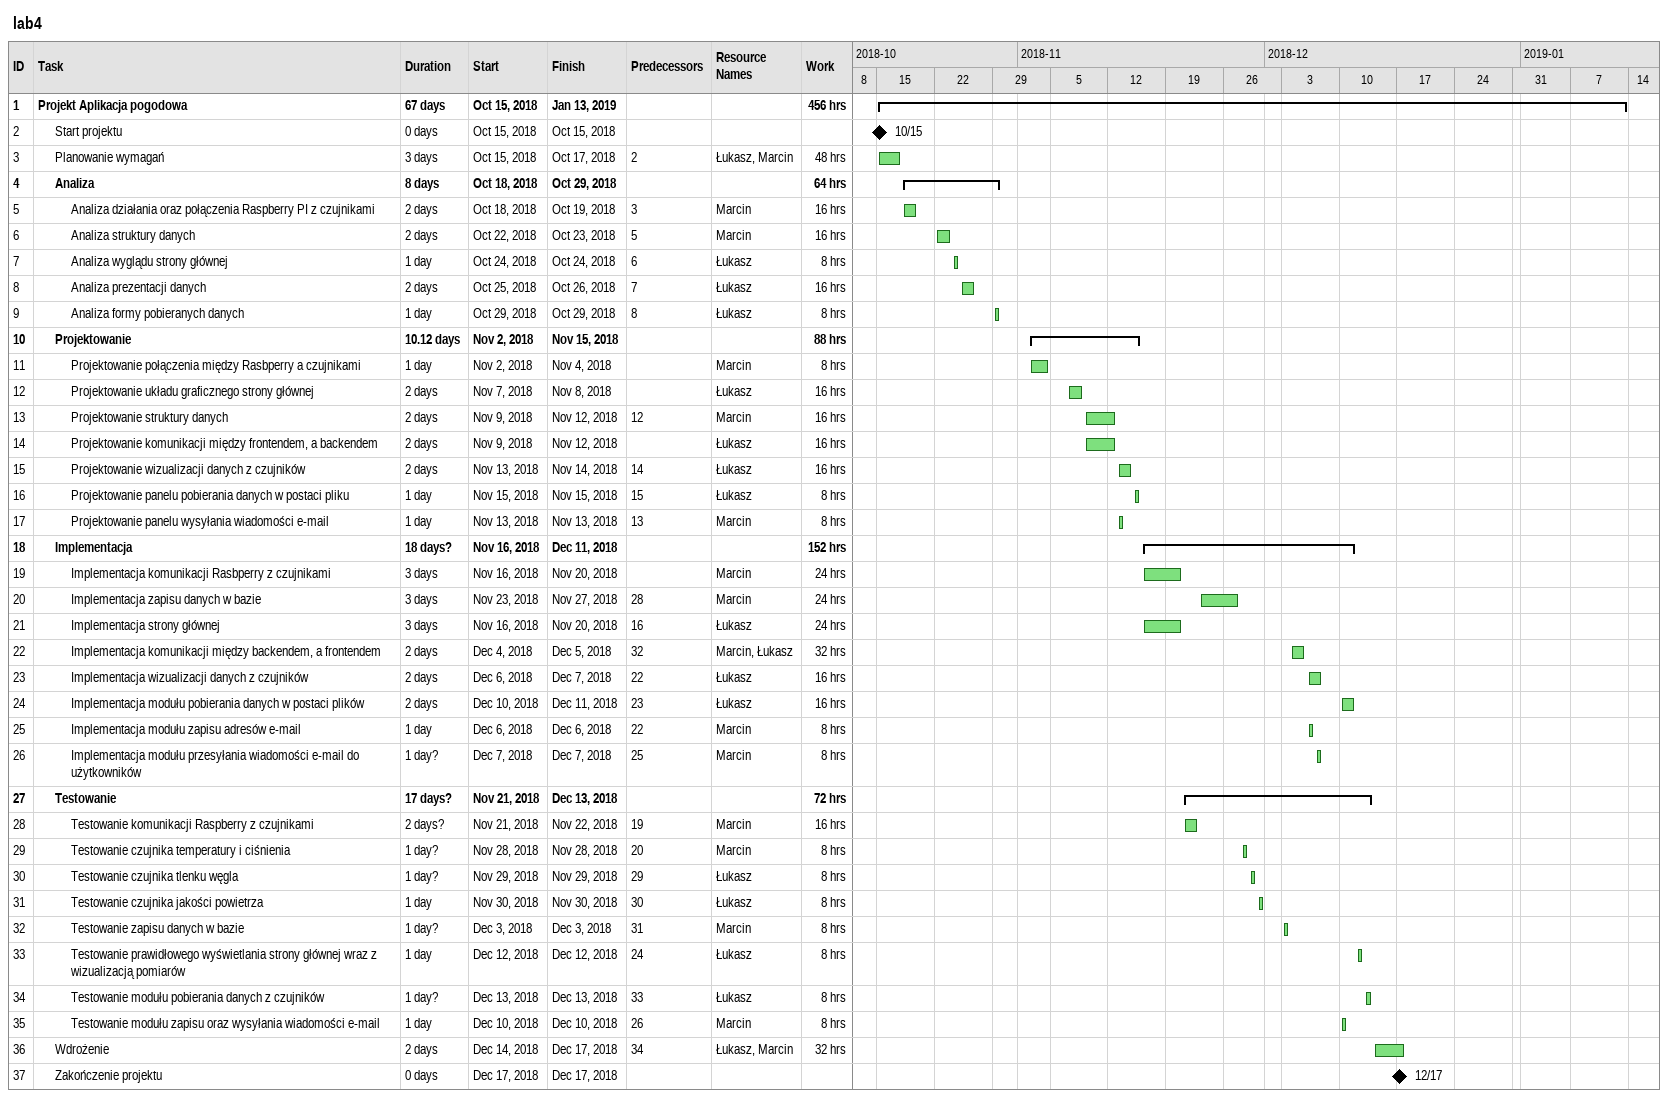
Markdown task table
lab4

| ID | Level | Task | Duration | Start | Finish | Predecessors | Resources | Work (h) |
|---|---|---|---|---|---|---|---|---|
| 1 | 1 | **Projekt Aplikacja pogodowa** | 67d | 2018-10-15 | 2019-01-13 |  |  | 456 |
| 2 | 2 | Start projektu | 0d | 2018-10-15 | 2018-10-15 |  |  |  |
| 3 | 2 | Planowanie wymagań | 3d | 2018-10-15 | 2018-10-17 | 2 | Łukasz, Marcin | 48 |
| 4 | 2 | **Analiza** | 8d | 2018-10-18 | 2018-10-29 |  |  | 64 |
| 5 | 3 | Analiza działania oraz połączenia Raspberry PI z czujnikami | 2d | 2018-10-18 | 2018-10-19 | 3 | Marcin | 16 |
| 6 | 3 | Analiza struktury danych | 2d | 2018-10-22 | 2018-10-23 | 5 | Marcin | 16 |
| 7 | 3 | Analiza wyglądu strony głównej | 1d | 2018-10-24 | 2018-10-24 | 6 | Łukasz | 8 |
| 8 | 3 | Analiza prezentacji danych | 2d | 2018-10-25 | 2018-10-26 | 7 | Łukasz | 16 |
| 9 | 3 | Analiza formy pobieranych danych | 1d | 2018-10-29 | 2018-10-29 | 8 | Łukasz | 8 |
| 10 | 2 | **Projektowanie** | 10.12d | 2018-11-02 | 2018-11-15 |  |  | 88 |
| 11 | 3 | Projektowanie połączenia między Rasbperry a czujnikami | 1d | 2018-11-02 | 2018-11-04 |  | Marcin | 8 |
| 12 | 3 | Projektowanie układu graficznego strony głównej | 2d | 2018-11-07 | 2018-11-08 |  | Łukasz | 16 |
| 13 | 3 | Projektowanie struktury danych | 2d | 2018-11-09 | 2018-11-12 | 12 | Marcin | 16 |
| 14 | 3 | Projektowanie komunikacji między frontendem, a backendem | 2d | 2018-11-09 | 2018-11-12 |  | Łukasz | 16 |
| 15 | 3 | Projektowanie wizualizacji danych z czujników | 2d | 2018-11-13 | 2018-11-14 | 14 | Łukasz | 16 |
| 16 | 3 | Projektowanie panelu pobierania danych w postaci pliku | 1d | 2018-11-15 | 2018-11-15 | 15 | Łukasz | 8 |
| 17 | 3 | Projektowanie panelu wysyłania wiadomości e-mail | 1d | 2018-11-13 | 2018-11-13 | 13 | Marcin | 8 |
| 18 | 2 | **Implementacja** | 18d? | 2018-11-16 | 2018-12-11 |  |  | 152 |
| 19 | 3 | Implementacja komunikacji Rasbperry z czujnikami | 3d | 2018-11-16 | 2018-11-20 |  | Marcin | 24 |
| 20 | 3 | Implementacja zapisu danych w bazie | 3d | 2018-11-23 | 2018-11-27 | 28 | Marcin | 24 |
| 21 | 3 | Implementacja strony głównej | 3d | 2018-11-16 | 2018-11-20 | 16 | Łukasz | 24 |
| 22 | 3 | Implementacja komunikacji między backendem, a frontendem | 2d | 2018-12-04 | 2018-12-05 | 32 | Marcin, Łukasz | 32 |
| 23 | 3 | Implementacja wizualizacji danych z czujników | 2d | 2018-12-06 | 2018-12-07 | 22 | Łukasz | 16 |
| 24 | 3 | Implementacja modułu pobierania danych w postaci plików | 2d | 2018-12-10 | 2018-12-11 | 23 | Łukasz | 16 |
| 25 | 3 | Implementacja modułu zapisu adresów e-mail | 1d | 2018-12-06 | 2018-12-06 | 22 | Marcin | 8 |
| 26 | 3 | Implementacja modułu przesyłania wiadomości e-mail do użytkowników | 1d? | 2018-12-07 | 2018-12-07 | 25 | Marcin | 8 |
| 27 | 2 | **Testowanie** | 17d? | 2018-11-21 | 2018-12-13 |  |  | 72 |
| 28 | 3 | Testowanie komunikacji Raspberry z czujnikami | 2d? | 2018-11-21 | 2018-11-22 | 19 | Marcin | 16 |
| 29 | 3 | Testowanie czujnika temperatury i ciśnienia | 1d? | 2018-11-28 | 2018-11-28 | 20 | Marcin | 8 |
| 30 | 3 | Testowanie czujnika tlenku węgla | 1d? | 2018-11-29 | 2018-11-29 | 29 | Łukasz | 8 |
| 31 | 3 | Testowanie czujnika jakości powietrza | 1d | 2018-11-30 | 2018-11-30 | 30 | Łukasz | 8 |
| 32 | 3 | Testowanie zapisu danych w bazie | 1d? | 2018-12-03 | 2018-12-03 | 31 | Marcin | 8 |
| 33 | 3 | Testowanie prawidłowego wyświetlania strony głównej wraz z wizualizacją pomiarów | 1d | 2018-12-12 | 2018-12-12 | 24 | Łukasz | 8 |
| 34 | 3 | Testowanie modułu pobierania danych z czujników | 1d? | 2018-12-13 | 2018-12-13 | 33 | Łukasz | 8 |
| 35 | 3 | Testowanie modułu zapisu oraz wysyłania wiadomości e-mail | 1d | 2018-12-10 | 2018-12-10 | 26 | Marcin | 8 |
| 36 | 2 | Wdrożenie | 2d | 2018-12-14 | 2018-12-17 | 34 | Łukasz, Marcin | 32 |
| 37 | 2 | Zakończenie projektu | 0d | 2018-12-17 | 2018-12-17 |  |  |  |
